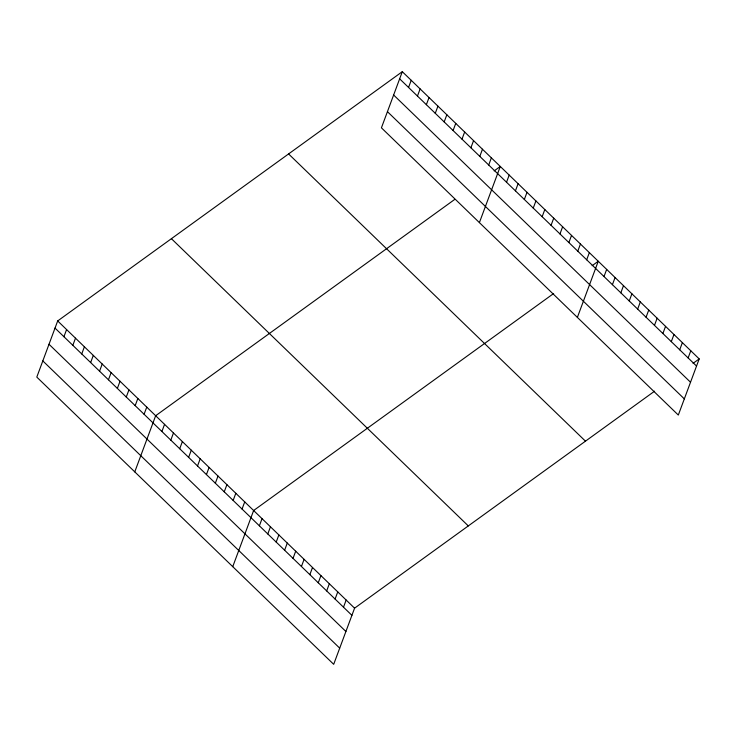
<?xml version="1.0" encoding="UTF-8"?>
<svg xmlns="http://www.w3.org/2000/svg" width="736" height="736" viewBox="0 0 736 736"><rect width="100%" height="100%" fill="white"/><g stroke="black" fill="none" stroke-linecap="round" stroke-linejoin="round"><path stroke-width="1.1" d="M402.307 71.677L381.423 127.825L678.316 415.058L699.2 358.91L402.307 71.677L57.684 320.942L36.8 377.09L333.693 664.323L354.577 608.175L654.58 391.184M63.931 336.711L66.59 329.553M72.836 345.331L75.495 338.174M81.742 353.942L84.401 346.794M90.648 362.563L93.306 355.405M99.553 371.183L102.212 364.026M108.459 379.794L111.118 372.637M117.364 388.415L120.032 381.257M126.27 397.035L128.938 389.878M135.185 405.646L137.844 398.489M144.09 414.267L146.749 407.109M134.771 471.877L155.655 415.73L454.793 199.373M161.902 431.498L164.56 424.341M170.807 440.119L173.466 432.961M179.713 448.73L182.372 441.582M188.618 457.35L191.286 450.193M197.524 465.971L200.192 458.813M206.439 474.582L209.098 467.424M215.344 483.202L218.003 476.045M224.25 491.823L226.909 484.665M233.156 500.434L235.814 493.276M242.061 509.054L244.72 501.897M408.554 87.455L411.212 80.298M232.751 566.665L253.626 510.517L553.638 293.526M417.459 96.066L420.118 88.918M259.385 525.808L262.044 518.65M426.365 104.687L429.033 97.529M267.794 533.95L270.452 526.792M435.27 113.307L437.938 106.15M276.202 542.082L278.861 534.925M284.62 550.224L287.279 543.067M444.185 121.918L446.844 114.761M293.029 558.357L295.688 551.209M453.091 130.539L455.75 123.381M301.438 566.499L304.097 559.342M461.996 139.159L464.655 132.002M309.856 574.641L312.515 567.484M470.902 147.77L473.561 140.613M318.265 582.774L320.924 575.616M479.808 156.391L482.466 149.233M326.674 590.916L329.332 583.758M488.713 165.002L491.372 157.854M335.092 599.049L337.75 591.9M479.403 222.612L500.287 166.465L494.16 170.899M343.5 607.191L346.159 600.033M506.524 182.243L509.192 175.085M515.439 190.854L518.098 183.706M524.345 199.474L527.004 192.317M533.25 208.095L535.909 200.937M542.156 216.706L544.815 209.548M551.062 225.326L553.72 218.169M559.967 233.947L562.626 226.789M568.873 242.558L571.541 235.4M577.778 251.178L580.446 244.021M586.693 259.79L589.352 252.641M577.374 317.4L598.258 261.252L592.13 265.687M604.008 276.552L606.666 269.394M612.416 284.685L615.084 277.527M620.834 292.827L623.493 285.669M629.243 300.96L631.902 293.811M637.652 309.102L640.32 301.944M646.07 317.244L648.729 310.086M654.479 325.376L657.138 318.219M662.888 333.518L665.556 326.361M671.306 341.651L673.964 334.503M679.714 349.793L682.373 342.636M688.123 357.935L690.791 350.778M693.073 363.345L699.2 358.91M399.648 78.835L696.541 366.068M393.631 94.999L690.524 382.242M387.44 111.66L684.333 398.894M288.586 153.934L585.47 441.168M171.405 238.685L468.298 525.918M57.684 320.942L354.577 608.175M55.016 328.09L351.909 615.333M49.008 344.264L345.902 631.497M42.817 360.916L339.701 648.149"/></g></svg>
